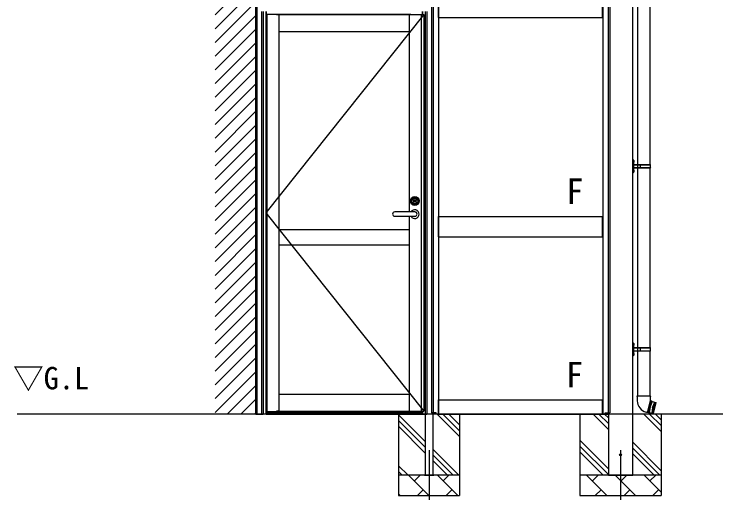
# Model space of a CAD drawing. Units: millimetres, scale not verified. Extents: x -1225 to 1225, y -1820 to 1812.
# Drawn here: x -726.6 to -381.4, y -128.1 to 110.8 of the extents above; entities that cross this region are included whole.
import ezdxf
from ezdxf.enums import TextEntityAlignment as Align

# ---------------------------------------------------------------- set-up
doc = ezdxf.new("R2010")
doc.units = ezdxf.units.MM
doc.header["$LTSCALE"] = 10
for name, color, linetype in [('0-2_USER1', 3, 'Continuous'), ('0-4_YKK_12', 2, 'Continuous'), ('0-6_YKK_A1', 4, 'Continuous'), ('0-7_YKK_D', 6, 'Continuous')]:
    doc.layers.add(name, color=color, linetype=linetype)
doc.styles.add('ＭＳ ゴシック', font='')
doc.styles.get('ＭＳ ゴシック').set_extended_font_data('MS Gothic')

msp = doc.modelspace()

# ---------------------------------------------------------------- linework, layer by layer
at = {"layer": '0-4_YKK_12'}
for p, q in [((-522.48, -103.65), (-522.48, -128.05)), ((-428.35, -103.65), (-428.35, -128.05))]:
    msp.add_line(p, q, dxfattribs=at)
at = {"layer": '0-6_YKK_A1'}
for p, q in [((-607.6, -85.85), (-607.6, 231.15)), ((-607.6, -85.85), (-607.6, 188.66)), ((-607, -85.85), (-607, 188.51)), ((-521.35, 163.35), (-521.35, -85.25)), ((-520.47, 163.35), (-520.47, -85.25)), ((-517.85, 163.35), (-517.85, -85.85)), ((-437.1, 163.35), (-437.1, -85.85)), ((-434.48, 163.35), (-434.48, -85.25)), ((-433.6, 163.35), (-433.6, -85.25)), ((-627.6, 110.33), (-607.6, 130.33)), ((-419.94, 125.09), (-419.94, 36.89)), ((-413.97, 125.09), (-413.97, 36.89)), ((-627.6, 103.6), (-607.6, 123.6)), ((-517.8, 109.05), (-517.8, 119.05)), ((-437.15, 109.05), (-437.15, 119.05)), ((-627.6, 96.86), (-607.6, 116.86)), ((-604.9, 112.05), (-604.9, -85.85)), ((-604.02, 112.05), (-604.02, -85.85)), ((-602.7, 112.05), (-602.7, -85.85)), ((-602.65, 112.05), (-602.65, 110.05)), ((-602.3, 110.75), (-597.5, 110.75)), ((-602.3, 110.75), (-602.3, -84.55)), ((-597.5, 110.75), (-531.4, 110.75)), ((-596.3, 110.55), (-596.3, -84.35)), ((-532.3, 110.55), (-525.1, 110.55)), ((-532.3, 110.55), (-532.3, 13.5)), ((-526.42, 110.55), (-526.42, -84.35)), ((-525.85, 112.05), (-525.85, 110.55)), ((-525.8, 112.05), (-525.8, 110.55)), ((-525.1, 110.55), (-525.1, -84.35)), ((-524.48, 112.05), (-524.48, -85.85)), ((-523.6, 112.05), (-523.6, -85.85)), ((-627.6, 90.13), (-607.6, 110.13)), ((-602.3, 110.05), (-602.7, 110.05)), ((-517.8, 109.05), (-437.15, 109.05)), ((-627.6, 83.39), (-607.6, 103.39)), ((-596.3, 102.25), (-532.3, 102.25)), ((-627.6, 76.66), (-607.6, 96.66)), ((-627.6, 69.92), (-607.6, 89.92)), ((-627.6, 63.19), (-607.6, 83.19)), ((-627.6, 56.45), (-607.6, 76.45)), ((-627.6, 49.72), (-607.6, 69.72)), ((-627.6, 42.98), (-607.6, 62.98)), ((-627.6, 36.25), (-607.6, 56.25)), ((-627.6, 29.51), (-607.6, 49.51)), ((-627.6, 22.78), (-607.6, 42.78)), ((-422.15, 39.24), (-422.35, 39.24)), ((-422.35, 32.74), (-422.35, 39.24)), ((-422.15, 39.24), (-422.15, 32.74)), ((-422.15, 39.24), (-421.95, 39.04)), ((-421.93, 38.5), (-421.99, 38.39)), ((-421.95, 39.04), (-421.95, 32.94)), ((-421.91, 38.8), (-421.95, 38.76)), ((-421.95, 38.76), (-421.95, 38.01)), ((-421.95, 38.59), (-421.95, 38.19)), ((-421.91, 37.97), (-421.95, 38.01)), ((-421.72, 38.6), (-421.93, 38.5)), ((-421.85, 38.8), (-421.91, 38.8)), ((-421.91, 38.8), (-421.91, 37.97)), ((-421.85, 37.97), (-421.91, 37.97)), ((-421.85, 38.8), (-421.85, 37.97)), ((-627.6, 16.04), (-607.6, 36.04)), ((-421.9, 36.89), (-413.75, 36.89)), ((-421.9, 36.69), (-418.78, 36.69)), ((-421.9, 35.29), (-418.78, 35.29)), ((-413.75, 35.09), (-421.9, 35.09)), ((-419.94, 35.09), (-419.94, -53.11)), ((-419.81, 36.69), (-419.61, 36.89)), ((-419.81, 35.29), (-419.81, 36.69)), ((-419.81, 35.29), (-419.61, 35.09)), ((-418.58, 36.89), (-418.78, 36.69)), ((-418.58, 35.09), (-418.78, 35.29)), ((-418.5, 35.09), (-418.5, 36.89)), ((-418.5, 36.69), (-413.65, 36.69)), ((-418.5, 35.29), (-413.65, 35.29)), ((-413.97, 35.09), (-413.97, -53.11)), ((-413.65, 36.69), (-413.75, 36.89)), ((-413.65, 35.29), (-413.75, 35.09)), ((-413.65, 35.29), (-413.65, 36.69)), ((-422.35, 32.74), (-422.15, 32.74)), ((-421.95, 32.94), (-422.15, 32.74)), ((-421.93, 33.7), (-421.99, 33.59)), ((-421.91, 34), (-421.95, 33.96)), ((-421.95, 33.96), (-421.95, 33.21)), ((-421.95, 33.79), (-421.95, 33.39)), ((-421.91, 33.17), (-421.95, 33.21)), ((-421.72, 33.8), (-421.93, 33.7)), ((-421.85, 34), (-421.91, 34)), ((-421.91, 34), (-421.91, 33.17)), ((-421.85, 33.17), (-421.91, 33.17)), ((-421.85, 34), (-421.85, 33.17)), ((-627.6, 9.3), (-607.6, 29.3)), ((-627.6, 2.57), (-607.6, 22.57)), ((-529.93, 18.98), (-529.93, 19.07)), ((-529.91, 19.09), (-529.66, 19.09)), ((-529.91, 18.97), (-529.73, 18.97)), ((-529.69, 18.84), (-529.73, 18.97)), ((-529.69, 18.84), (-529.57, 18.84)), ((-529.63, 18.97), (-529.66, 19.09)), ((-529.63, 18.84), (-529.63, 18.97)), ((-529.61, 18.96), (-529.43, 19.09)), ((-529.57, 18.84), (-529.39, 18.96)), ((-529.43, 19.09), (-529.31, 19.09)), ((-529.37, 18.95), (-529.37, 19.09)), ((-529.34, 18.84), (-529.37, 18.95)), ((-529.34, 18.84), (-529.09, 18.84)), ((-529.28, 18.96), (-529.31, 19.09)), ((-529.28, 18.96), (-529.09, 18.96)), ((-529.08, 18.85), (-529.08, 18.94)), ((-627.6, -4.17), (-607.6, 15.83)), ((-529.48, 13.5), (-539.35, 13.5)), ((-539.35, 11.4), (-529.48, 11.4)), ((-532.3, 11.4), (-532.3, -84.35)), ((-517.8, 11.35), (-437.15, 11.35)), ((-517.8, 1.35), (-517.8, 11.35)), ((-437.15, 1.35), (-437.15, 11.35)), ((-627.6, -10.9), (-607.6, 9.1)), ((-596.3, 4.9), (-532.3, 4.9)), ((-627.6, -17.64), (-607.6, 2.36)), ((-517.8, 1.35), (-437.15, 1.35)), ((-596.3, -2.7), (-532.3, -2.7)), ((-627.6, -24.37), (-607.6, -4.37)), ((-627.6, -31.11), (-607.6, -11.11)), ((-627.6, -37.84), (-607.6, -17.84)), ((-627.6, -44.58), (-607.6, -24.58)), ((-627.6, -51.31), (-607.6, -31.31)), ((-627.6, -58.05), (-607.6, -38.05)), ((-627.6, -64.78), (-607.6, -44.78)), ((-627.6, -71.52), (-607.6, -51.52)), ((-422.15, -50.76), (-422.35, -50.76)), ((-422.35, -57.26), (-422.35, -50.76)), ((-422.15, -50.76), (-422.15, -57.26)), ((-422.15, -50.76), (-421.95, -50.96)), ((-421.93, -51.5), (-421.99, -51.61)), ((-421.95, -50.96), (-421.95, -57.06)), ((-421.91, -51.2), (-421.95, -51.24)), ((-421.95, -51.24), (-421.95, -51.99)), ((-421.95, -51.41), (-421.95, -51.81)), ((-421.72, -51.4), (-421.93, -51.5)), ((-421.85, -51.2), (-421.91, -51.2)), ((-421.91, -51.2), (-421.91, -52.03)), ((-421.85, -51.2), (-421.85, -52.03)), ((-421.91, -52.03), (-421.95, -51.99)), ((-421.85, -52.03), (-421.91, -52.03)), ((-421.9, -53.11), (-413.75, -53.11)), ((-421.9, -53.31), (-418.78, -53.31)), ((-421.9, -54.71), (-418.78, -54.71)), ((-413.75, -54.91), (-421.9, -54.91)), ((-419.94, -54.91), (-419.94, -76.85)), ((-419.81, -53.31), (-419.61, -53.11)), ((-419.81, -54.71), (-419.81, -53.31)), ((-419.81, -54.71), (-419.61, -54.91)), ((-418.58, -53.11), (-418.78, -53.31)), ((-418.58, -54.91), (-418.78, -54.71)), ((-418.5, -54.91), (-418.5, -53.11)), ((-418.5, -53.31), (-413.65, -53.31)), ((-418.5, -54.71), (-413.65, -54.71)), ((-413.97, -54.91), (-413.97, -76.85)), ((-413.65, -53.31), (-413.75, -53.11)), ((-413.65, -54.71), (-413.75, -54.91)), ((-413.65, -54.71), (-413.65, -53.31)), ((-627.6, -78.25), (-607.6, -58.25)), ((-422.35, -57.26), (-422.15, -57.26)), ((-421.95, -57.06), (-422.15, -57.26)), ((-421.93, -56.3), (-421.99, -56.41)), ((-421.91, -56), (-421.95, -56.04)), ((-421.95, -56.04), (-421.95, -56.79)), ((-421.95, -56.21), (-421.95, -56.61)), ((-421.91, -56.83), (-421.95, -56.79)), ((-421.72, -56.2), (-421.93, -56.3)), ((-421.85, -56), (-421.91, -56)), ((-421.91, -56), (-421.91, -56.83)), ((-421.85, -56.83), (-421.91, -56.83)), ((-421.85, -56), (-421.85, -56.83)), ((-627.6, -84.99), (-607.6, -64.99)), ((-621.73, -85.85), (-607.6, -71.72)), ((-615, -85.85), (-607.6, -78.46)), ((-596.3, -76.05), (-532.3, -76.05)), ((-517.8, -78.85), (-437.15, -78.85)), ((-517.8, -85.85), (-517.8, -78.85)), ((-437.15, -85.85), (-437.15, -78.85)), ((-420.12, -76.85), (-413.78, -76.85)), ((-420.12, -76.85), (-420.11, -79.35)), ((-413.76, -79.19), (-415.32, -85.01)), ((-413.78, -76.85), (-413.79, -79.18)), ((-413.79, -79.18), (-413.76, -79.19)), ((-413.79, -79.31), (-413.5, -79.39)), ((-413.78, -76.85), (-413.61, -77.3)), ((-413.78, -77.35), (-413.61, -77.3)), ((-414.99, -84.97), (-413.96, -82.26)), ((-413.2, -79.44), (-414.71, -85.07)), ((-414.52, -85.12), (-413.01, -79.49)), ((-413.5, -79.39), (-413.96, -82.26)), ((-413.5, -79.39), (-413.2, -79.44)), ((-413.01, -79.49), (-413.2, -79.44)), ((-413.01, -79.49), (-412.74, -79.67)), ((-411.54, -79.99), (-412.99, -85.43)), ((-412.56, -82.63), (-412.99, -85.43)), ((-411.34, -80.04), (-412.8, -85.48)), ((-412.74, -79.67), (-410.96, -80.14)), ((-412.56, -82.63), (-411.54, -79.99)), ((-412.42, -85.58), (-410.96, -80.14)), ((-410.92, -80.21), (-412.35, -85.55)), ((-411.78, -82.84), (-411.34, -80.04)), ((-410.92, -80.21), (-410.96, -80.14)), ((725, -85.85), (-725, -85.85)), ((-608.26, -85.85), (-607.6, -85.19)), ((-607.6, -85.85), (-604.15, -85.85)), ((-602.7, -85.85), (-604.9, -85.85)), ((-602.65, -83.85), (-602.65, -85.85)), ((-602.65, -84.65), (-525.85, -84.65)), ((-602.65, -85.05), (-525.85, -85.05)), ((-602.65, -85.85), (-525.85, -85.85)), ((-602.3, -84.55), (-597.5, -84.55)), ((-597.5, -84.35), (-531.4, -84.35)), ((-597.5, -84.55), (-531.4, -84.55)), ((-537.48, -85.85), (-537.48, -125.85)), ((-524.35, -99.33), (-537.48, -86.2)), ((-532.3, -84.35), (-525.1, -84.35)), ((-531.4, -84.55), (-531.4, -84.35)), ((-525.85, -84.35), (-525.85, -85.85)), ((-525.8, -84.35), (-525.8, -85.85)), ((-525.8, -85.85), (-523.6, -85.85)), ((-524.35, -85.85), (-524.35, -115.85)), ((-520.18, -85.25), (-521.35, -85.25)), ((-520.6, -85.85), (-520.6, -115.85)), ((-520.55, -85.85), (-520.55, -85.25)), ((-517.85, -85.85), (-520.55, -85.85)), ((-520.18, -85.85), (-520.18, -85.25)), ((-520.05, -85.85), (-520.05, -85.25)), ((-519.05, -85.25), (-520.05, -85.25)), ((-519.05, -85.85), (-519.05, -85.25)), ((-507.48, -96.86), (-518.48, -85.85)), ((-517.8, -85.85), (-437.15, -85.85)), ((-507.48, -94.03), (-515.65, -85.85)), ((-507.48, -91.2), (-512.82, -85.85)), ((-507.48, -85.85), (-507.48, -125.85)), ((-448.35, -85.85), (-448.35, -125.85)), ((-434.35, -93.36), (-441.86, -85.85)), ((-434.35, -90.53), (-439.03, -85.85)), ((-437.1, -85.85), (-434.4, -85.85)), ((-434.35, -87.7), (-436.2, -85.85)), ((-435.9, -85.85), (-435.9, -85.25)), ((-435.9, -85.25), (-434.9, -85.25)), ((-434.9, -85.85), (-434.9, -85.25)), ((-434.77, -85.85), (-434.77, -85.25)), ((-434.77, -85.25), (-433.6, -85.25)), ((-434.4, -85.85), (-434.4, -85.25)), ((-434.35, -85.85), (-434.35, -115.85)), ((-408.35, -94.36), (-416.86, -85.85)), ((-415.32, -85.01), (-415.81, -84.88)), ((-415.28, -84.89), (-414.99, -84.97)), ((-414.99, -84.97), (-414.71, -85.07)), ((-414.52, -85.12), (-414.71, -85.07)), ((-414.52, -85.12), (-414.71, -85.07)), ((-414.52, -85.12), (-414.2, -85.1)), ((-414.2, -85.1), (-412.42, -85.58)), ((-408.35, -91.53), (-414.03, -85.85)), ((-411.78, -82.84), (-412.8, -85.48)), ((-412.42, -85.58), (-412.35, -85.55)), ((-408.35, -88.7), (-411.2, -85.85)), ((-408.35, -85.85), (-408.35, -125.85)), ((-524.35, -102.15), (-537.48, -89.03)), ((-524.35, -104.98), (-537.48, -91.86)), ((-434.35, -112.7), (-448.35, -98.7)), ((-408.35, -113.7), (-422.35, -99.7)), ((-507.82, -115.85), (-520.6, -103.08)), ((-434.35, -115.53), (-448.35, -101.53)), ((-409.03, -115.85), (-422.35, -102.53)), ((-510.65, -115.85), (-520.6, -105.9)), ((-436.86, -115.85), (-448.35, -104.36)), ((-411.86, -115.85), (-422.35, -105.36)), ((-513.48, -115.85), (-520.6, -108.73)), ((-532.82, -115.85), (-537.48, -111.2)), ((-535.65, -115.85), (-537.48, -114.03)), ((-507.48, -115.85), (-537.48, -115.85)), ((-522.55, -125.85), (-532.55, -115.85)), ((-529.69, -118.71), (-526.84, -115.85)), ((-524.73, -115.85), (-520.23, -115.85)), ((-508.41, -125.85), (-518.41, -115.85)), ((-515.55, -118.71), (-512.7, -115.85)), ((-408.35, -115.85), (-448.35, -115.85)), ((-435.07, -125.85), (-445.07, -115.85)), ((-442.21, -118.71), (-439.36, -115.85)), ((-434.35, -115.85), (-422.35, -115.85)), ((-420.92, -125.85), (-430.92, -115.85)), ((-428.07, -118.71), (-425.21, -115.85)), ((-408.35, -124.28), (-416.78, -115.85)), ((-413.93, -118.71), (-411.07, -115.85)), ((-525.4, -123), (-528.26, -125.85)), ((-511.26, -123), (-514.12, -125.85)), ((-437.92, -123), (-440.78, -125.85)), ((-423.78, -123), (-426.64, -125.85)), ((-409.64, -123), (-412.49, -125.85)), ((-536.69, -125.85), (-537.48, -125.07)), ((-537.48, -125.85), (-507.48, -125.85)), ((-448.35, -125.85), (-408.35, -125.85))]:
    msp.add_line(p, q, dxfattribs=at)
for points in [[(-422.35, -115.85), (-422.35, -85.85), (-422.35, 164.4)], [(-525.1, 110.55), (-602.7, 13.1), (-525.1, -84.35)], [(-597.5, 110.55), (-531.4, 110.55), (-531.4, 110.75)], [(-597.5, 110.75), (-597.5, 110.55), (-596.3, 110.55)], [(-602.3, 110.05), (-602.3, -83.85), (-602.7, -83.85)], [(-421.72, 38.17), (-421.93, 38.27), (-421.99, 38.39)], [(-421.72, 33.37), (-421.93, 33.47), (-421.99, 33.59)], [(-421.72, -51.83), (-421.93, -51.73), (-421.99, -51.61)], [(-421.72, -56.63), (-421.93, -56.53), (-421.99, -56.41)], [(-420.12, -76.85), (-420.27, -77.3), (-420.12, -77.35)], [(-412.74, -79.67), (-413.76, -82.31), (-414.2, -85.1)], [(-596.3, -84.35), (-597.5, -84.35), (-597.5, -84.55)], [(-520.6, -85.25), (-520.6, -85.85), (-523.6, -85.85)], [(-517.9, -85.25), (-517.9, -85.85), (-514.9, -85.85)]]:
    msp.add_lwpolyline(points, dxfattribs=at)
for centre, radius in [((-529.5, 18.95), 2.2), ((-529.5, 18.95), 1.7), ((-529.5, 18.95), 1.44), ((-529.5, 18.95), 1.4), ((-529.5, 18.95), 0.675), ((-529.5, 18.95), 0.66), ((-428.35, -105.85), 0.5), ((-428.35, -105.85), 0.45)]:
    msp.add_circle(centre, radius, dxfattribs=at)
for centre, radius, start, end in [((-422.28, 38.39), 0.6, 316.2176, 43.7824), ((-421.9, 36.94), 0.05, 180, 270), ((-421.9, 36.74), 0.05, 180, 270), ((-421.9, 35.24), 0.05, 90, 180), ((-421.9, 35.04), 0.05, 90, 180), ((-422.28, 33.59), 0.6, 316.2176, 43.7824), ((-529.91, 19.07), 0.015, 90, 180), ((-529.91, 18.98), 0.015, 180, 270), ((-529.5, 18.95), 0.35, 176.7242, 341.6823), ((-529.5, 18.95), 0.35, 1.6373, 156.4218), ((-529.5, 18.95), 0.15, 65.3503, 157.7792), ((-529.62, 18.98), 0.015, 195, 305), ((-529.5, 18.95), 0.15, 227.1666, 343.0029), ((-529.38, 18.95), 0.015, 15, 125), ((-529.09, 18.94), 0.015, 0, 90), ((-529.09, 18.85), 0.015, 270, 0), ((-529.5, 12.45), 2.15, 209.2336, 150.7664), ((-539.35, 12.45), 1.05, 90, 270), ((-529.5, 12.45), 1.1, 252.6586, 107.3414), ((-529.48, 12.45), 1.05, 270, 90), ((-422.28, -51.61), 0.6, 316.2176, 43.7824), ((-421.9, -53.06), 0.05, 180, 270), ((-421.9, -53.26), 0.05, 180, 270), ((-421.9, -54.76), 0.05, 90, 180), ((-421.9, -54.96), 0.05, 90, 180), ((-422.28, -56.41), 0.6, 316.2176, 43.7824), ((-414.31, -79.28), 5.8, 180.3438, 255)]:
    msp.add_arc(centre, radius, start, end, dxfattribs=at)
at = {"layer": '0-7_YKK_D'}
msp.add_line((-514.15, -85.9), (-514.15, -85.85), dxfattribs=at)

# ---------------------------------------------------------------- texts
at = {"layer": '0-2_USER1', "style": 'ＭＳ ゴシック'}
for s, height, p in [('F', 12.46, (-455, 13.77)), ('F', 12.46, (-455.22, -76.39)), ('▽G.L', 11, (-727.02, -76.96))]:
    msp.add_text(s, height=height, dxfattribs=at).set_placement(p, align=Align.BOTTOM_LEFT)

doc.saveas('drawing.dxf')
